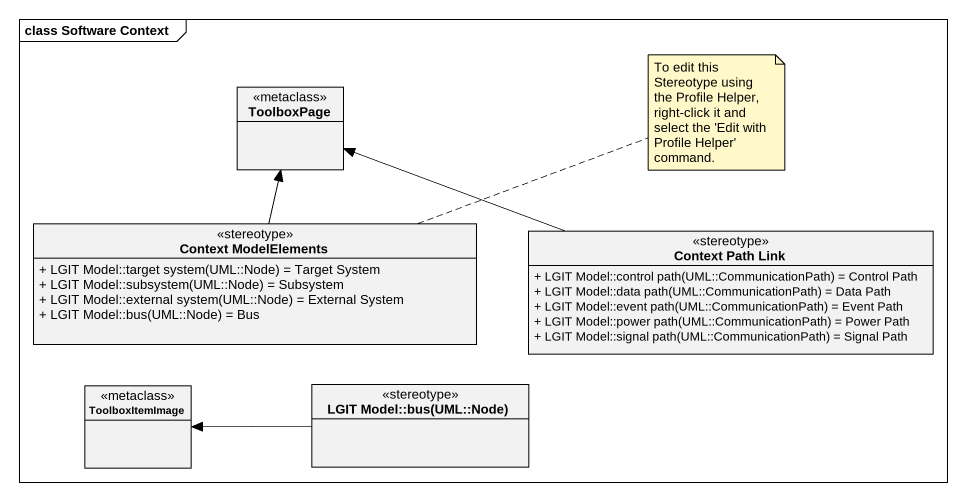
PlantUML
@startuml
mainframe class Software Context
hide circle
hide empty members
skinparam classAttributeIconSize 0
class ToolboxPage <<metaclass>>
class "Context ModelElements" as Context_ModelElements <<stereotype>> {
  {field} + LGIT Model::target system(UML::Node) = Target System
  {field} + LGIT Model::subsystem(UML::Node) = Subsystem
  {field} + LGIT Model::external system(UML::Node) = External System
  {field} + LGIT Model::bus(UML::Node) = Bus
}
class "Context Path Link" as Context_Path_Link <<stereotype>> {
  {field} + LGIT Model::control path(UML::CommunicationPath) = Control Path
  {field} + LGIT Model::data path(UML::CommunicationPath) = Data Path
  {field} + LGIT Model::event path(UML::CommunicationPath) = Event Path
  {field} + LGIT Model::power path(UML::CommunicationPath) = Power Path
  {field} + LGIT Model::signal path(UML::CommunicationPath) = Signal Path
}
class ToolboxItemImage <<metaclass>>
class "LGIT Model::bus(UML::Node)" as LGIT_Model_bus_UML_Node <<stereotype>>
Context_ModelElements -up-> ToolboxPage
Context_Path_Link -left-> ToolboxPage
LGIT_Model_bus_UML_Node -left-> ToolboxItemImage
note right of Context_ModelElements : To edit this Stereotype using the Profile Helper, right-click it and select the 'Edit with Profile Helper' command.
@enduml
